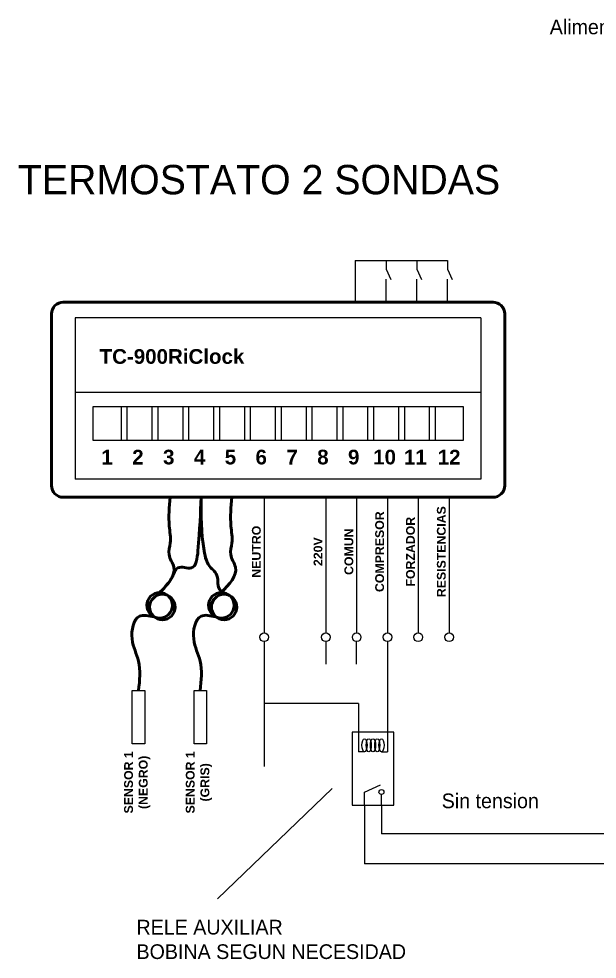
# Model space of a CAD drawing. Header units: millimetres. Extents: x 145 to 1488, y 403 to 626.
# Drawn here: x 1199.3 to 1297.8, y 415 to 575.1 of the extents above; entities that cross this region are included whole.
import ezdxf

# ---------------------------------------------------------------- set-up
doc = ezdxf.new("R2010")
doc.units = ezdxf.units.MM

msp = doc.modelspace()

# ---------------------------------------------------------------- linework, layer by layer
for p, q in [((1256.59, 533.98), (1272.33, 533.98)), ((1256.59, 533.98), (1256.59, 526.88)), ((1261.84, 533.98), (1261.84, 532.48)), ((1267.08, 533.98), (1267.08, 532.48)), ((1272.33, 533.98), (1272.33, 532.48)), ((1261.84, 532.48), (1262.63, 530.74)), ((1267.08, 532.48), (1267.87, 530.74)), ((1272.33, 532.48), (1273.12, 530.74)), ((1261.84, 526.88), (1261.84, 530.78)), ((1267.08, 526.88), (1267.08, 530.78)), ((1272.33, 526.88), (1272.33, 530.78)), ((1278, 524.21), (1208.93, 524.21)), ((1208.93, 524.21), (1208.93, 496.76)), ((1278, 524.21), (1278, 496.76)), ((1208.93, 511.58), (1278, 511.58)), ((1216.73, 509.1), (1216.73, 503.3)), ((1217.73, 509.1), (1217.73, 503.3)), ((1221.98, 509.1), (1221.98, 503.3)), ((1222.98, 509.1), (1222.98, 503.3)), ((1227.22, 509.1), (1227.22, 503.3)), ((1228.22, 509.1), (1228.22, 503.3)), ((1232.47, 509.1), (1232.47, 503.3)), ((1233.47, 509.1), (1233.47, 503.3)), ((1237.72, 509.1), (1237.72, 503.3)), ((1238.72, 509.1), (1238.72, 503.3)), ((1242.97, 509.1), (1242.97, 503.3)), ((1243.97, 509.1), (1243.97, 503.3)), ((1248.22, 509.1), (1248.22, 503.3)), ((1249.22, 509.1), (1249.22, 503.3)), ((1253.46, 509.1), (1253.46, 503.3)), ((1254.46, 509.1), (1254.46, 503.3)), ((1258.71, 509.1), (1258.71, 503.3)), ((1259.71, 509.1), (1259.71, 503.3)), ((1263.96, 509.1), (1263.96, 503.3)), ((1264.96, 509.1), (1264.96, 503.3)), ((1269.21, 509.1), (1269.21, 503.3)), ((1270.21, 509.1), (1270.21, 503.3)), ((1278, 496.76), (1208.93, 496.76)), ((1241.09, 493.66), (1241.09, 470.56)), ((1251.59, 493.66), (1251.59, 470.56)), ((1256.84, 493.66), (1256.84, 470.56)), ((1262.09, 493.66), (1262.09, 470.56)), ((1267.33, 493.66), (1267.33, 470.56)), ((1272.58, 493.66), (1272.58, 470.56)), ((1241.09, 469.09), (1241.09, 451.04)), ((1251.59, 469.09), (1251.59, 465.25)), ((1256.84, 465.25), (1256.84, 469.09)), ((1262.09, 469.09), (1262.09, 453.66)), ((1257.16, 458.58), (1241.09, 458.58)), ((1241.09, 458.58), (1241.09, 447.82)), ((1257.16, 458.58), (1257.16, 453.66)), ((1257.16, 453.66), (1257.16, 450.33)), ((1262.09, 453.66), (1262.09, 450.33)), ((1258.17, 450.33), (1257.16, 450.33)), ((1261.07, 450.33), (1262.09, 450.33)), ((1233.13, 425.31), (1252.65, 444.07)), ((1258.18, 443.49), (1260.87, 444.74)), ((1258.18, 441.24), (1258.18, 443.49)), ((1261.06, 441.24), (1261.06, 443.07)), ((1258.18, 441.24), (1258.18, 431.28)), ((1261.06, 441.24), (1261.06, 436.35)), ((1342.49, 436.35), (1261.06, 436.35)), ((1347.26, 431.28), (1258.18, 431.28))]:
    msp.add_line(p, q)
at = {"lineweight": 50}
msp.add_lwpolyline([(1282.05, 524.88, 0.414214), (1280.05, 526.88), (1206.89, 526.88, 0.414214), (1204.89, 524.88), (1204.89, 495.66, 0.414214), (1206.89, 493.66), (1280.05, 493.66, 0.414214), (1282.05, 495.66)], format="xyb", close=True, dxfattribs=at)
for points in [[(1211.98, 509.1), (1274.96, 509.1), (1274.96, 503.3), (1211.98, 503.3)], [(1218.65, 460.76), (1220.76, 460.76), (1220.76, 451.69), (1218.65, 451.69)], [(1229.15, 460.76), (1231.26, 460.76), (1231.26, 451.69), (1229.15, 451.69)], [(1256.09, 453.66), (1256.09, 441.24), (1263.15, 441.24), (1263.15, 453.66)]]:
    msp.add_lwpolyline(points, close=True)
for centre in [(1223.3, 475.27), (1223.77, 474.98), (1233.8, 475.27), (1234.27, 474.98)]:
    msp.add_circle(centre, 2.17, dxfattribs=at)
for centre, radius in [((1241.09, 469.83), 0.737), ((1251.59, 469.83), 0.737), ((1256.84, 469.83), 0.737), ((1262.09, 469.83), 0.737), ((1267.33, 469.83), 0.737), ((1272.58, 469.83), 0.737), ((1261.06, 443.49), 0.421)]:
    msp.add_circle(centre, radius)
for centre in [(1258.17, 451.45), (1258.89, 451.45), (1259.62, 451.45), (1260.35, 451.45), (1261.07, 451.45)]:
    msp.add_ellipse(centre, major_axis=(0, -1.12), ratio=0.388723)
for points in [[(1230.35, 493.66), (1229.82, 484.57), (1228.67, 481.64), (1226.42, 481.64), (1225.66, 480.6), (1225.15, 479.58), (1223.3, 477.44)], [(1225.1, 493.66), (1224.94, 488.76), (1225.1, 485.87), (1224.9, 483.91), (1225.71, 481.77), (1223.3, 477.44)], [(1230.35, 493.66), (1230.87, 484.57), (1232.03, 481.64), (1232.75, 480.92), (1233.2, 479.65), (1233.3, 478.36), (1235.18, 476.95)], [(1235.6, 493.66), (1235.44, 488.76), (1235.6, 485.87), (1235.4, 483.91), (1236.2, 481.77), (1233.8, 477.44)], [(1222.39, 473.29), (1219.86, 473.41), (1218.61, 469.54), (1219.71, 465.78), (1219.71, 460.76)], [(1232.89, 473.29), (1230.35, 473.41), (1229.1, 469.54), (1230.2, 465.78), (1230.2, 460.76)]]:
    msp.add_spline(points, degree=3, dxfattribs=at)

# ---------------------------------------------------------------- texts
for s, insert, char_height, width, attachment_point in [('Alimentacion 220Vac', (1289.71, 574.97), 2.5, 58.2141, 1), ('TERMOSTATO 2 SONDAS', (1199.17, 550.23), 5, 100.3465, 1), ('{\\fArial|b1|i0|c0|p34;TC-900RiClock}', (1225.4, 517.61), 2.5, 21.0018, 5), ('{\\fArial|b1|i0|c0|p34;1}', (1214.35, 500.49), 2.5, 1.264, 5), ('{\\fArial|b1|i0|c0|p34;2}', (1219.6, 500.49), 2.5, 1.264, 5), ('{\\fArial|b1|i0|c0|p34;3}', (1224.85, 500.49), 2.5, 1.264, 5), ('{\\fArial|b1|i0|c0|p34;4}', (1230.1, 500.49), 2.5, 1.264, 5), ('{\\fArial|b1|i0|c0|p34;5}', (1235.35, 500.49), 2.5, 1.264, 5), ('{\\fArial|b1|i0|c0|p34;6}', (1240.59, 500.49), 2.5, 1.264, 5), ('{\\fArial|b1|i0|c0|p34;7}', (1245.84, 500.49), 2.5, 1.264, 5), ('{\\fArial|b1|i0|c0|p34;8}', (1251.09, 500.49), 2.5, 1.264, 5), ('{\\fArial|b1|i0|c0|p34;9}', (1256.34, 500.49), 2.5, 1.264, 5), ('{\\fArial|b1|i0|c0|p34;10}', (1261.59, 500.49), 2.5, 1.264, 5), ('{\\fArial|b1|i0|c0|p34;11}', (1266.83, 500.49), 2.5, 1.264, 5), ('{\\fArial|b1|i0|c0|p34;12}', (1272.58, 500.49), 2.5, 1.264, 5), ('Sin tension', (1271.32, 443.24), 2.5, 58.2141, 1), ('RELE AUXILIAR\\PBOBINA SEGUN NECESIDAD', (1219.36, 421.74), 2.5, 58.2141, 1)]:
    msp.add_mtext(s, dxfattribs=dict(insert=insert, char_height=char_height, width=width, attachment_point=attachment_point))
at = {"char_height": 1.5, "width": 12.0205, "attachment_point": 5, "rotation": 90}
for s, insert in [('{\\fArial|b1|i0|c0|p34;RESISTENCIAS}', (1271.26, 484.4)), ('{\\fArial|b1|i0|c0|p34;COMPRESOR}', (1260.76, 484.4)), ('{\\fArial|b1|i0|c0|p34;FORZADOR}', (1266.01, 484.4)), ('{\\fArial|b1|i0|c0|p34;NEUTRO}', (1239.77, 484.4)), ('{\\fArial|b1|i0|c0|p34;COMUN }', (1255.52, 484.4)), ('{\\fArial|b1|i0|c0|p34;220V}', (1250.27, 484.4)), ('{\\fArial|b1|i0|c0|p34;SENSOR 1 (NEGRO)}', (1219.48, 445.14)), ('{\\fArial|b1|i0|c0|p34;SENSOR 1 (GRIS)}', (1229.98, 445.14))]:
    msp.add_mtext(s, dxfattribs=dict(at, insert=insert))

doc.saveas('drawing.dxf')
